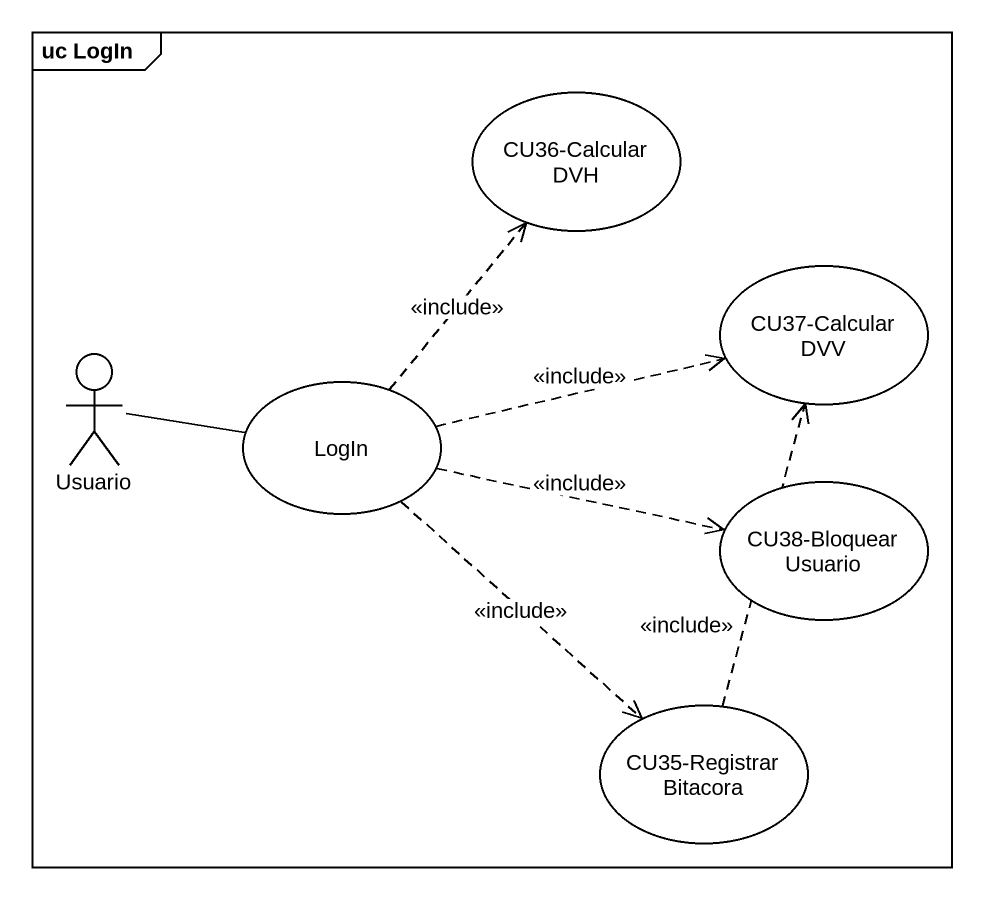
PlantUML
@startuml
mainframe uc LogIn
usecase "CU36-Calcular DVH" as CU36_Calcular_DVH
usecase "CU37-Calcular DVV" as CU37_Calcular_DVV
actor Usuario
usecase LogIn
usecase "CU38-Bloquear Usuario" as CU38_Bloquear_Usuario
usecase "CU35-Registrar Bitacora" as CU35_Registrar_Bitacora
Usuario -right- LogIn
LogIn .up.> CU36_Calcular_DVH : <<include>>
LogIn .right.> CU37_Calcular_DVV : <<include>>
LogIn .right.> CU38_Bloquear_Usuario : <<include>>
LogIn ..> CU35_Registrar_Bitacora : <<include>>
CU35_Registrar_Bitacora .up.> CU37_Calcular_DVV : <<include>>
@enduml
